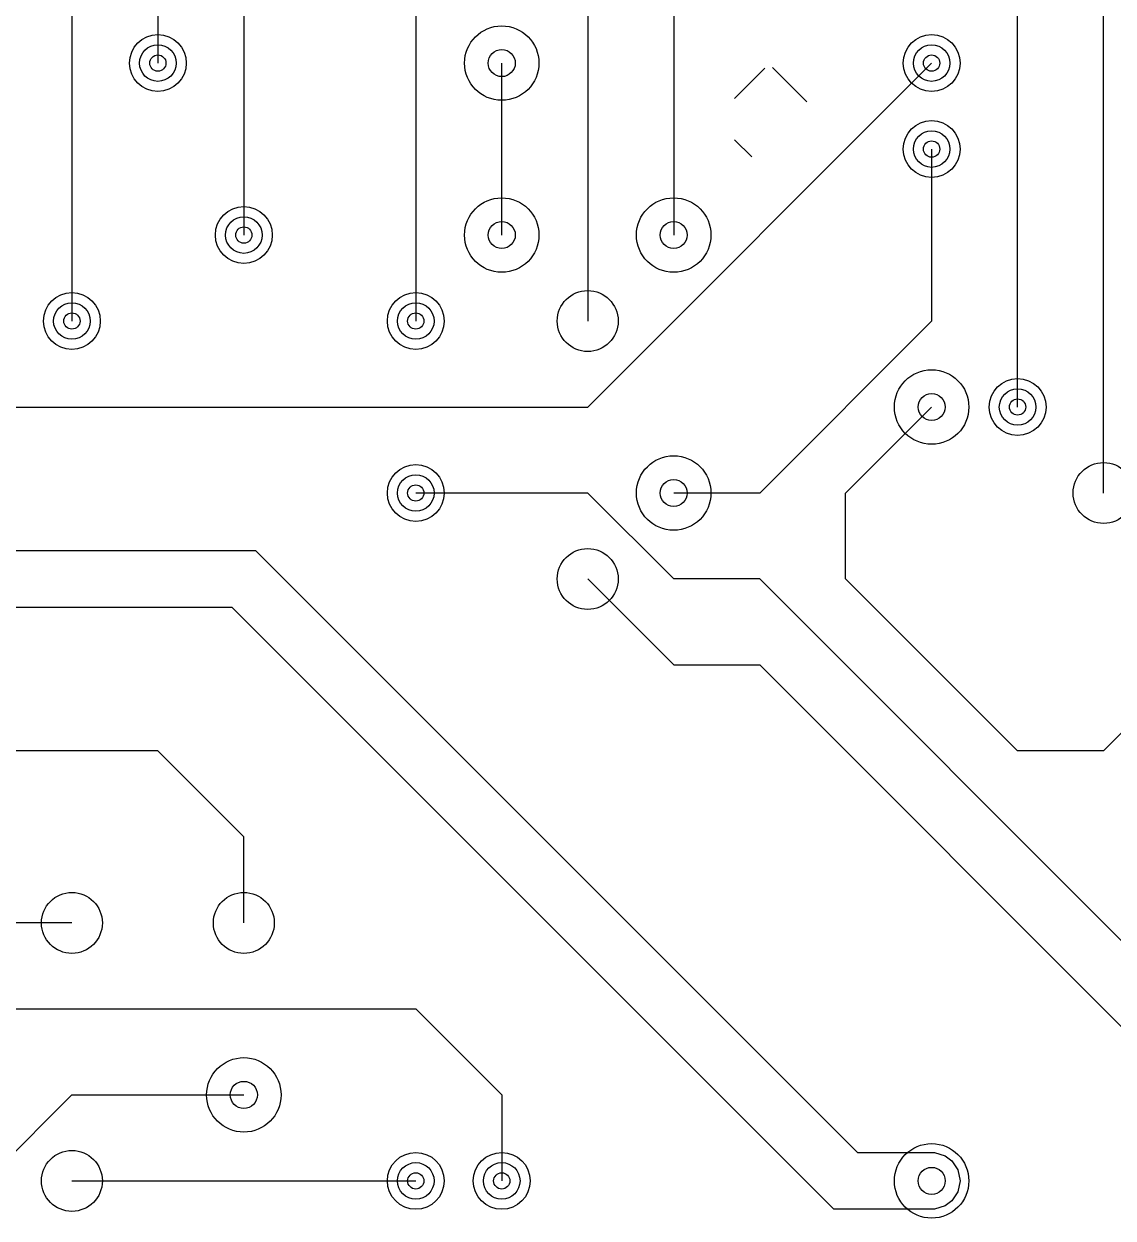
# Model space of a CAD drawing. Extents: x 7 to 280, y 7 to 360.
# Drawn here: x 122.48 to 138.57, y 231.86 to 249.5 of the extents above; entities that cross this region are included whole.
import ezdxf

# ---------------------------------------------------------------- set-up
doc = ezdxf.new("R2010")
doc.units = 0
doc.layers.add('SCORE', color=5, linetype='CONTINUOUS')

msp = doc.modelspace()

# ---------------------------------------------------------------- linework, layer by layer
at = {"layer": 'SCORE'}
for p, q in [((124.46, 257.81), (124.46, 248.92)), ((125.73, 257.81), (125.73, 246.38)), ((128.27, 257.81), (128.27, 245.11)), ((130.81, 257.81), (130.81, 245.11)), ((132.08, 257.81), (132.08, 246.38)), ((123.19, 251.46), (123.19, 245.11)), ((137.16, 243.84), (137.16, 250.19)), ((138.43, 242.57), (138.43, 250.19)), ((129.54, 246.38), (129.54, 248.92)), ((130.81, 243.84), (135.89, 248.92)), ((132.98, 248.3976), (133.425, 248.8426)), ((133.5394, 248.8539), (134.0452, 248.348)), ((132.98, 247.7869), (133.2321, 247.5349)), ((135.89, 247.65), (135.89, 245.11)), ((135.89, 245.11), (133.35, 242.57)), ((106.68, 243.84), (130.81, 243.84)), ((134.62, 242.57), (135.89, 243.84)), ((130.81, 242.57), (128.27, 242.57)), ((132.08, 241.3), (130.81, 242.57)), ((133.35, 242.57), (132.08, 242.57)), ((134.62, 241.3), (134.62, 242.57)), ((106.68, 241.72), (125.904, 241.72)), ((125.904, 241.72), (134.794, 232.83)), ((130.81, 241.3), (132.08, 240.03)), ((133.35, 241.3), (132.08, 241.3)), ((142.24, 232.41), (133.35, 241.3)), ((137.16, 238.76), (134.62, 241.3)), ((125.556, 240.88), (106.68, 240.88)), ((134.446, 231.99), (125.556, 240.88)), ((132.08, 240.03), (133.35, 240.03)), ((133.35, 240.03), (140.97, 232.41)), ((139.7, 240.03), (138.43, 238.76)), ((124.46, 238.76), (119.38, 238.76)), ((125.73, 237.49), (124.46, 238.76)), ((138.43, 238.76), (137.16, 238.76)), ((125.73, 236.22), (125.73, 237.49)), ((123.19, 236.22), (120.65, 236.22)), ((120.65, 234.95), (128.27, 234.95)), ((128.27, 234.95), (129.54, 233.68)), ((121.92, 232.41), (123.19, 233.68)), ((123.19, 233.68), (125.73, 233.68)), ((129.54, 233.68), (129.54, 232.41)), ((134.794, 232.83), (135.9312, 232.828)), ((135.9312, 232.828), (136.088, 232.7804)), ((136.088, 232.7804), (136.187, 232.707)), ((136.187, 232.707), (136.278, 232.5707)), ((136.278, 232.5707), (136.31, 232.41)), ((123.19, 232.41), (128.27, 232.41)), ((136.31, 232.41), (136.278, 232.2493)), ((136.278, 232.2493), (136.187, 232.113)), ((135.9312, 231.992), (134.446, 231.99)), ((136.088, 232.0396), (135.9312, 231.992)), ((136.187, 232.113), (136.088, 232.0396))]:
    msp.add_line(p, q, dxfattribs=at)
for centre, radius in [((129.54, 248.92), 0.55), ((124.46, 248.92), 0.42), ((135.89, 248.92), 0.42), ((124.46, 248.92), 0.27), ((129.54, 248.92), 0.2), ((135.89, 248.92), 0.27), ((124.46, 248.92), 0.12), ((135.89, 248.92), 0.12), ((135.89, 247.65), 0.42), ((135.89, 247.65), 0.27), ((135.89, 247.65), 0.12), ((125.73, 246.38), 0.42), ((129.54, 246.38), 0.55), ((132.08, 246.38), 0.55), ((125.73, 246.38), 0.27), ((125.73, 246.38), 0.12), ((129.54, 246.38), 0.2), ((132.08, 246.38), 0.2), ((130.81, 245.11), 0.45), ((123.19, 245.11), 0.42), ((123.19, 245.11), 0.27), ((128.27, 245.11), 0.42), ((128.27, 245.11), 0.27), ((123.19, 245.11), 0.12), ((128.27, 245.11), 0.12), ((135.89, 243.84), 0.55), ((137.16, 243.84), 0.42), ((135.89, 243.84), 0.2), ((137.16, 243.84), 0.27), ((137.16, 243.84), 0.12), ((132.08, 242.57), 0.55), ((128.27, 242.57), 0.42), ((138.43, 242.57), 0.45), ((128.27, 242.57), 0.27), ((132.08, 242.57), 0.2), ((128.27, 242.57), 0.12), ((130.81, 241.3), 0.45), ((123.19, 236.22), 0.45), ((125.73, 236.22), 0.45), ((125.73, 233.68), 0.55), ((125.73, 233.68), 0.2), ((123.19, 232.41), 0.45), ((135.89, 232.41), 0.55), ((128.27, 232.41), 0.42), ((128.27, 232.41), 0.27), ((129.54, 232.41), 0.42), ((129.54, 232.41), 0.27), ((128.27, 232.41), 0.12), ((129.54, 232.41), 0.12), ((135.89, 232.41), 0.2)]:
    msp.add_circle(centre, radius, dxfattribs=at)

doc.saveas('drawing.dxf')
